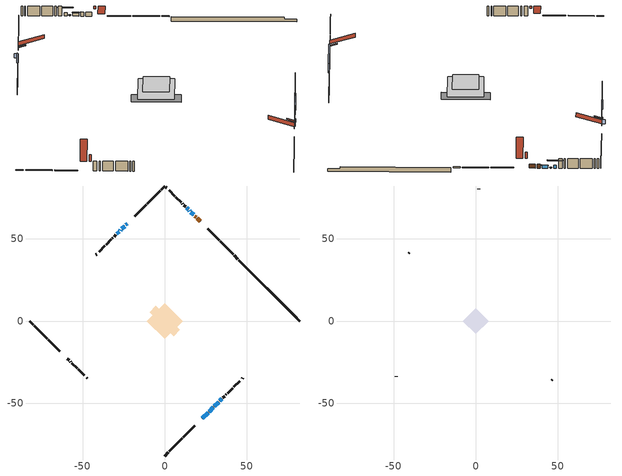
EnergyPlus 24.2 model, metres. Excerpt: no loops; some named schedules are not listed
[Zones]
conditioned space
 floor outside (Floor1 construction): -3.73,0 0,3.73 3.73,0 0,-3.73 z0.58
 floor adiabatic (AdiabaticFloorConstruction): -10.88,0 0,10.88 10.88,0 0,-10.88 z3.02
 floor foundation (Slab1 construction): -9.27,5.47 -5.47,9.27 9.27,-5.47 5.47,-9.27 z-1.71
 wall outside (RimJoist1 construction): 0,-82.18 2.17,-80.02 / -82.18,0 -80.02,-2.17 / 0,82.18 -2.17,80.02 / 44.46,37.73 42.29,39.89 z0.58:0.88
 wall outside (RimJoist2 construction): 2.82,-79.36 10.74,-71.44 / -79.36,-2.82 -71.44,-10.74 / -2.82,79.36 -10.74,71.44 / 41.64,40.55 33.71,48.47 z0.58:0.88
 wall outside (RimJoist3 construction): 11.4,-70.78 18.32,-63.87 / -70.78,-11.4 -63.87,-18.32 / -11.4,70.78 -18.32,63.87 / 33.06,49.13 26.14,56.04 z0.58:0.88
 wall outside (AdiabaticWallConstruction 1): 21.54,60.64 19.78,62.41 / 19.12,63.06 18.31,63.88 z0.58:2.61
 wall outside (AdiabaticWallConstruction): -22.92,59.27 -23.71,58.48 z0.58:1.5; 17.65,64.53 15.92,66.26 / 22.92,-59.27 26.37,-55.82 / 27.02,-55.16 29.61,-52.57 z0.58:1.95; 15.27,66.91 14.91,67.28 z0.58:0.79; -24.36,57.82 -26.09,56.1 / -26.74,55.44 -27.1,55.08 z0.58:1.8; 14.25,67.93 13.39,68.8 / 30.27,-51.92 32.85,-49.33 z0.58:2.1; -27.76,54.42 -29.16,53.02 z0.58:3.63; 33.51,-48.68 34.8,-47.38 z0.58:2.97
 wall outside (Wall1 construction): 35.46,-46.72 36.52,-45.67 / -59.27,-22.92 -58.21,-23.98 / -29.82,52.37 -30.88,51.31 / 12.73,69.45 11.67,70.51 z0.58:5.46
 wall outside (Wall2 construction): 37.17,-45.01 37.54,-44.64 / -57.55,-24.63 -57.18,-25 / -31.53,50.65 -31.9,50.28 / 11.02,71.17 10.65,71.54 z0.58:5.46
 wall outside (Wall3 construction): 38.2,-43.98 41.38,-40.81 / -56.53,-25.66 -53.35,-28.83 / -32.56,49.62 -35.74,46.45 / 9.99,72.19 6.82,75.37 z0.58:5.46
 wall outside (Wall4 construction): 42.03,-40.15 45.6,-36.58 / -52.69,-29.49 -49.12,-33.06 / -36.39,45.79 -39.96,42.22 / 6.16,76.03 2.59,79.6 z0.58:5.46
 wall outside (Wall6 construction): 47.1,-35.09 47.54,-34.65 / -47.63,-34.56 -47.19,-34.99 / -41.46,40.73 -41.89,40.29 / 1.09,81.09 0.66,81.53 z0.58:5.46
 wall foundation (FoundationWall1 construction): 45.11,37.07,-1.71 45.11,37.07,0.58 78.48,3.71,0.58 78.48,3.71,-0.38 82.18,0,-0.38 82.18,0,-1.71
 window (WindowConstruction 8): -22.92,59.27 -23.71,58.48 z0.58:1.49
 window (WindowConstruction 4): 17.65,64.54 15.93,66.26 z0.58:1.95
 window (WindowConstruction 5): 15.27,66.92 14.91,67.28 z0.58:0.78
 window (WindowConstruction 6): -24.36,57.82 -26.09,56.1 z0.58:1.8
 window (WindowConstruction 7): 22.92,-59.27 26.37,-55.82 z0.58:1.95
 window (WindowConstruction 10): 27.02,-55.16 29.61,-52.58 z0.58:1.95
 window (WindowConstruction 9): -26.75,55.44 -27.1,55.08 z0.58:1.8
 window (WindowConstruction): 14.25,67.93 13.39,68.8 z0.58:2.1
 window (WindowConstruction 1): -27.76,54.42 -29.16,53.02 z0.58:3.63
 window (WindowConstruction 2): 30.27,-51.92 32.85,-49.33 z0.58:2.1
 window (WindowConstruction 3): 33.51,-48.67 34.8,-47.38 z0.58:2.97
 door (Door): 21.54,60.65 19.78,62.41 z0.58:2.61
 door (Door 1): 19.12,63.06 18.31,63.88 z0.58:2.61
 ceiling adiabatic (AdiabaticFloorConstruction): 0,-10.88 10.88,0 0,10.88 -10.88,0 z3.02
 roof outside (Roof2 construction): 22.26,-59.92,5.46 19.97,-57.64,6.54 19.37,-58.24,6.54 21.66,-60.53,5.46; -59.92,-22.26,5.46 -57.64,-19.97,6.54 -58.24,-19.37,6.54 -60.53,-21.66,5.46; -22.26,59.92,5.46 -19.97,57.64,6.54 -19.37,58.24,6.54 -21.66,60.53,5.46; 22.2,59.99,5.46 19.91,57.7,6.54 20.51,57.1,6.54 22.8,59.39,5.46
attic - vented
 floor to conditioned space (Floor2 construction Reversed): -7.9,0 0,7.9 7.9,0 0,-7.9 z5.46
 wall outside (Wall5 construction): 46.26,-35.92 46.44,-35.74 / -48.47,-33.72 -48.29,-33.9 / -40.62,41.56 -40.8,41.38 / 1.93,80.25 1.75,80.43 z0.58:5.46
 roof outside (Roof1 construction): 21,-61.18,5.46 13.31,-53.49,9.08 11.28,-55.52,9.08 18.97,-63.21,5.46; -61.18,-21,5.46 -53.49,-13.31,9.08 -55.52,-11.28,9.08 -63.21,-18.97,5.46; -21,61.18,5.46 -13.31,53.49,9.08 -11.28,55.52,9.08 -18.97,63.21,5.46; 23.46,58.73,5.46 15.76,51.04,9.08 17.79,49.01,9.08 25.48,56.7,5.46
shading: -24.35,57.83 -22.27,59.91 -23.35,60.99 -25.43,58.91 z2.41; 15.78,66.4 17.79,64.39 18.08,64.68 16.07,66.69 z2.15; 14.77,67.42 15.41,66.77 15.7,67.07 15.06,67.71 z0.99; -26.23,55.95 -24.22,57.96 -24.51,58.25 -26.52,56.25 z2; 26.51,-55.68 22.78,-59.41 23.07,-59.7 26.8,-55.97 z2.15; 33.41,-48.77 23.22,-58.97 23.51,-59.26 33.7,-49.06 z7.33; 11.52,70.66 16.12,66.07 16.41,66.36 11.81,70.95 z4.74; -31.03,51.16 -25.89,56.29 -26.19,56.58 -31.32,51.45 z6.27; 34.72,-47.47 28.4,-53.78 28.69,-54.08 35.01,-47.76 z4.74; 36.67,-45.52 31.64,-50.54 31.93,-50.83 36.96,-45.81 z5.61
[Building]
Building 1: Terrain=Suburbs
[Site:Location]
Toronto City Centre_ON: Latitude {deg}=43.63; Longitude {deg}=-79.39; Time Zone {hr}=-5; Elevation {m}=77; Keep Site Location Information=Yes
[Site:GroundTemperature:Shallow]
5.01852, 3.26908, 3.12898, 3.95918, 7.29196, 10.6092, 13.4851, 15.3069, 15.4617, 13.9799, 11.1774, 7.9619
[Site:WaterMainsTemperature]
Calculation Method=Schedule; Temperature Schedule=mains temperature schedule
[Material] Roughness=Rough; Thermal Absorptance=0.9
Name | Thickness {m} | Conductivity {W/m-K} | Density {kg/m3} | Specific Heat {J/kg-K} | Solar Absorptance | Visible Absorptance
asphalt or fiberglass shingles | 0.00635 | 0.162714 | 1121.4 | 1465.45 | 0.4 | 0.4
ceiling loosefill ins | 0.169333 | 0.0480833 | 16.02 | 1046.75 | 0.7 | 0.7
ceiling stud and cavity | 0.1397 | 0.088744 | 65.682 | 1177.47 | 0.7 | 0.7
concrete 4.0 in. | 0.1016 | 1.803125 | 2242.8 | 837.4 | 0.7 | 0.7
concrete 8.0 in. | 0.2032 | 1.803125 | 2242.8 | 837.4 | 0.7 | 0.7
door material | 0.04445 | 0.053851 | 512.64 | 1214.23 | 0.7 | 0.7
exterior vertical ins | 0.0104414 | 0.029427 | 32.04 | 1214.23 | 0.7 | 0.7
floor covering | 0.0127 | 0.0433444 | 54.468 | 1339.84 | 0.6 | 0.6
floor rigid ins; roof rigid ins | 0.103632 | 0.029427 | 32.04 | 1214.23 | 0.7 | 0.7
floor rigid ins 1; wall rigid ins 1 | 0.512978 | 0.029427 | 32.04 | 1214.23 | 0.7 | 0.7
floor stud and cavity | 0.1397 | 0.174293 | 92.3553 | 1139.71 | 0.7 | 0.7
floor stud and cavity 1 | 0.1397 | 1.75129 | 37.0049 | 1207.88 | 0.7 | 0.7
furniture material conditioned space 1 | 0.1524 | 0.115458 | 640.8 | 1214.23 | 0.6 | 0.6
gypsum board | 0.0127 | 0.160291 | 801 | 837.4 | 0.6 | 0.6
gypsum board 1 | 0.0127 | 0.160291 | 801 | 837.4 | 0.7 | 0.7
osb sheathing 0.5 in. | 0.0127 | 0.115458 | 512.64 | 1214.23 | 0.7 | 0.7
osb sheathing 0.75 in. | 0.01905 | 0.115458 | 512.64 | 1214.23 | 0.7 | 0.7
osb sheathing 2.0 in. | 0.0508 | 0.115458 | 512.64 | 1214.23 | 0.7 | 0.7
rim joist rigid ins; wall rigid ins | 0.051816 | 0.029427 | 32.04 | 1214.23 | 0.7 | 0.7
rim joist stud and cavity | 0.0508 | 0.263278 | 125.044 | 1163.47 | 0.6 | 0.6
rim joist stud and cavity 1 | 0.0508 | 0.0346513 | 125.044 | 1163.47 | 0.6 | 0.6
rim joist stud and cavity 2 | 0.0508 | 0.254006 | 125.044 | 1163.47 | 0.6 | 0.6
roof stud and cavity | 0.2032 | 0.656489 | 78.34581 | 1123.46 | 0.7 | 0.7
wall stud and cavity | 0.1397 | 0.357393 | 139.0536 | 1170.24 | 0.7 | 0.7
wall stud and cavity 1 | 0.1397 | 0.269865 | 139.0536 | 1170.24 | 0.7 | 0.7
wall stud and cavity 2 | 0.1397 | 0.161258 | 139.0536 | 1170.24 | 0.7 | 0.7
wall stud and cavity 3 | 0.1397 | 0.16258 | 139.0536 | 1170.24 | 0.7 | 0.7
wall stud and cavity 4 | 0.0889 | 6.1454 | 50.32683 | 1063.81 | 0.6 | 0.6
wall stud and cavity 5 | 0.1397 | 0.0803857 | 139.0536 | 1170.24 | 0.7 | 0.7
wall stud and cavity 6 | 0.0889 | 0.380278 | 52.3479 | 1209.89 | 0.7 | 0.7
wall stud and cavity 7 | 0.0889 | 0.391764 | 83.0341 | 1211.67 | 0.7 | 0.7
wood siding | 0.0254 | 0.102417 | 544.68 | 1172.36 | 0.4 | 0.4
wood siding 1 | 0.00254 | 0.102417 | 544.68 | 1172.36 | 0.4 | 0.4
wood siding 2; wood siding 3; wood siding 4 | 0.0254 | 0.102417 | 544.68 | 1172.36 | 0.7 | 0.7
[WindowMaterial:SimpleGlazingSystem]
Name | U-Factor {W/m2-K} | Solar Heat Gain Coefficient
WindowMaterial | 2.396116 | 0.58
WindowMaterial 1 | 2.237132 | 0.66
WindowMaterial 2 | 3.03092 | 0.66
WindowMaterial 3 | 2.40861 | 0.57
WindowMaterial 4 | 2.904297 | 0.18
WindowMaterial 5 | 2.42394 | 0.56
WindowMaterial 6 | 2.22975 | 0.51
WindowMaterial 7 | 2.8725 | 0.57
WindowMaterial 8 | 2.91963 | 0.61
[Construction]
AdiabaticFloorConstruction: floor stud and cavity 1, floor rigid ins 1, osb sheathing 0.75 in., floor covering
AdiabaticWallConstruction: wood siding 3, wall rigid ins 1, wall stud and cavity 6, gypsum board
AdiabaticWallConstruction 1: wood siding 4, wall rigid ins 1, wall stud and cavity 6, gypsum board
Door; Door 1: door material
Floor1 construction: floor stud and cavity, floor rigid ins, osb sheathing 0.75 in., floor covering
Floor2 construction Reversed: gypsum board, ceiling stud and cavity, ceiling loosefill ins
FoundationWall1 construction: concrete 8.0 in., gypsum board 1
furniture construction conditioned space 1: furniture material conditioned space 1
PartitionWallConstruction: gypsum board, wall stud and cavity 7, gypsum board
RimJoist1 construction: wood siding 2, rim joist rigid ins, osb sheathing 2.0 in., rim joist stud and cavity
RimJoist2 construction: wood siding 2, rim joist rigid ins, osb sheathing 2.0 in., rim joist stud and cavity 1
RimJoist3 construction: wood siding 2, rim joist rigid ins, osb sheathing 2.0 in., rim joist stud and cavity 2
Roof1 construction: asphalt or fiberglass shingles
Roof2 construction: asphalt or fiberglass shingles, roof rigid ins, osb sheathing 0.75 in., roof stud and cavity, gypsum board
Slab1 construction: concrete 4.0 in.
Wall1 construction: wood siding, wall rigid ins, osb sheathing 0.5 in., wall stud and cavity, gypsum board
Wall2 construction: wood siding, wall rigid ins, osb sheathing 0.5 in., wall stud and cavity 1, gypsum board
Wall3 construction: wood siding, wall rigid ins, osb sheathing 0.5 in., wall stud and cavity 2, gypsum board
Wall4 construction: wood siding, wall rigid ins, osb sheathing 0.5 in., wall stud and cavity 3, gypsum board
Wall5 construction: wood siding 1, wall stud and cavity 4
Wall6 construction: wood siding, osb sheathing 0.5 in., wall stud and cavity 5, gypsum board
WindowConstruction; WindowConstruction 2: WindowMaterial
WindowConstruction 1: WindowMaterial 1
WindowConstruction 10: WindowMaterial 8
WindowConstruction 3: WindowMaterial 2
WindowConstruction 4; WindowConstruction 7: WindowMaterial 3
WindowConstruction 5: WindowMaterial 4
WindowConstruction 6: WindowMaterial 5
WindowConstruction 8: WindowMaterial 6
WindowConstruction 9: WindowMaterial 7
[Zone] Multiplier=1; Part of Total Floor Area=Yes
Name | Volume {m3}
attic - vented | 73.4538
conditioned space | 950
[Space]
Name | Zone | Volume {m3}
attic - vented 1 | attic - vented | 73.4538
conditioned space 1 | conditioned space | 950
[ZoneInfiltration:EffectiveLeakageArea]
infil attic - vented 1: Zone or Space=attic - vented 1; Schedule=Always On Discrete; Effective Air Leakage Area {cm2}=5253.47; Stack Coefficient=0.000591308; Wind Coefficient=1.64296e-05
[ZoneMixing]
whole house fan mix: Zone or Space=attic - vented; Schedule=Always On Continuous; Design Flow Rate Calculation Method=Flow/Zone; Design Flow Rate {m3/s}=0; Source Zone or Space=conditioned space
[SurfaceProperty:ExposedFoundationPerimeter]
Slab1: Exposed Perimeter Calculation Method=TotalExposedPerimeter; Total Exposed Perimeter {m}=52.425
[InternalMass] Zone or ZoneList=conditioned space; Space or SpaceList=conditioned space 1
Name | Construction | Surface Area {m2}
furniture mass conditioned space 1 | furniture construction conditioned space 1 | 150.684
partition wall mass | PartitionWallConstruction | 376.71
[Lights]
interior lighting: Zone or ZoneList or Space or SpaceList=conditioned space 1; Schedule=interior lighting schedule; Design Level Calculation Method=LightingLevel; Lighting Level {W}=343.2; Return Air Fraction=0; Fraction Radiant=0.6; Fraction Visible=0.2; Fraction Replaceable=1
[People]
occupants: Zone or ZoneList or Space or SpaceList=conditioned space 1; Number of People Schedule=occupants schedule; Number of People Calculation Method=People; Number of People=3; Fraction Radiant=0.314171; Sensible Heat Fraction=0.56303; Activity Level Schedule=occupants activity schedule; Carbon Dioxide Generation Rate {m3/s-W}=0; Enable ASHRAE 55 Comfort Warnings=No; Mean Radiant Temperature Calculation Type=EnclosureAveraged
[ElectricEquipment] Zone or ZoneList or Space or SpaceList=conditioned space 1; Design Level Calculation Method=EquipmentLevel
Name | Schedule | Design Level {W} | Fraction Latent | Fraction Radiant | Fraction Lost
clothes dryer | clothes dryer schedule | 140.772 | 0.015 | 0.081 | 0.85
clothes washer | clothes washer schedule | 32.1985 | 0.03 | 0.162 | 0.7
cooking range | cooking range schedule | 215.147 | 0.08 | 0.432 | 0.2
dishwasher | dishwasher schedule | 66.8632 | 0.3 | 0.18 | 0.4
fridge | fridge schedule | 72.9452 | 0 | 0.6 | 0
mech vent bath fan 0 | mech vent bath fan 0 schedule | 50.2 | 0 | 0 | 1
mech vent bath fan 1 | mech vent bath fan 1 schedule | 50.2 | 0 | 0 | 1
mech vent house fan | mech vent house fan schedule | 0 | 0 | 0 | 1
mech vent house fan cfis | mech vent house fan cfis schedule | 0 | 0 | 0 | 0
mech vent range fan 0 | mech vent range fan 0 schedule | 57 | 0 | 0 | 1
misc plug loads | misc plug loads schedule | 494.7 | 0.045 | 0.513 | 0.1
whole house fan | Always On Discrete | 0 | 0 | 0 | 1
[OtherEquipment] Zone or ZoneList or Space or SpaceList=conditioned space 1; Design Level Calculation Method=EquipmentLevel
Name | Fuel Type | Schedule | Design Level {W} | Fraction Latent | Fraction Radiant | Fraction Lost
clothes dryer 1 | Electricity | clothes dryer schedule | 0 | 0.015 | 0.081 | 0.85
cooking range 1 | Electricity | cooking range schedule | 0 | 0.08 | 0.432 | 0.2
general water use latent | None | general water use schedule | 62.594 | 1 | 0 | 0
general water use sensible | None | general water use schedule | -61.6891 | 0 | 0.6 | 0
mech vent house fan latent load | None | Always On Discrete | 0 | 1 | 0 | 0
mech vent house fan sensible load | None | Always On Discrete | 0 | 0 | 0 | 0
water heater energy adjustment1 | NaturalGas | Always On Discrete | 0.01 | 0 | 0 | 1
[ZoneInfiltration:DesignFlowRate] Zone or ZoneList or Space or SpaceList=conditioned space 1; Schedule=Always On Discrete; Design Flow Rate Calculation Method=Flow/Zone; Design Flow Rate {m3/s}=0
infil flow; natural vent flow; whole house fan flow
[Foundation:Kiva]
Foundation Kiva 1: Initial Indoor Air Temperature {C}=18; Wall Height Above Grade {m}=0.580004; Wall Depth Below Slab {m}=0.2032; Custom Block Material Name 1=exterior vertical ins; Custom Block Depth 1 {m}=2.28999; Custom Block X Position 1 {m}=0.2159; Custom Block Z Position 1 {m}=0
[Foundation:Kiva:Settings]
Soil Conductivity {W/m-K}=0.849921; Soil Density {kg/m3}=1842.3; Soil Specific Heat {J/kg-K}=418.7; Ground Solar Absorptivity=0.9; Ground Thermal Absorptivity=0.9; Ground Surface Roughness {m}=0.03; Far-Field Width {m}=40; Deep-Ground Boundary Condition=ZeroFlux; Deep-Ground Depth {m}=40; Minimum Cell Dimension {m}=0.2; Maximum Cell Growth Coefficient=3; Simulation Timestep=Timestep
[Exterior:Lights]
exterior lighting: Schedule=exterior lighting schedule; Design Level {W}=75.6
[Schedule:Constant]
Name | Hourly Value
Always On Continuous; mech vent house fan schedule; mech vent house fan cfis schedule; Always On Discrete | 1
occupants activity schedule | 117.228
fridge schedule | 0
[Schedule:Week:Daily]
interior lighting schedule Week Rule - Jan1-Jan27: interior lighting schedule day, interior lighting schedule day, interior lighting schedule day, interior lighting schedule day, interior lighting schedule day, interior lighting schedule day, interior lighting schedule day, interior lighting schedule default day, interior lighting schedule default day, interior lighting schedule default day, interior lighting schedule default day, interior lighting schedule default day
interior lighting schedule Week Rule - Jan28-Feb3: interior lighting schedule day, interior lighting schedule day, interior lighting schedule day, interior lighting schedule day, interior lighting schedule day 1, interior lighting schedule day 1, interior lighting schedule day 1, interior lighting schedule default day, interior lighting schedule default day, interior lighting schedule default day, interior lighting schedule default day, interior lighting schedule default day
interior lighting schedule Week Rule - Feb4-Feb24: interior lighting schedule day 1, interior lighting schedule day 1, interior lighting schedule day 1, interior lighting schedule day 1, interior lighting schedule day 1, interior lighting schedule day 1, interior lighting schedule day 1, interior lighting schedule default day, interior lighting schedule default day, interior lighting schedule default day, interior lighting schedule default day, interior lighting schedule default day
interior lighting schedule Week Rule - Feb25-Mar3: interior lighting schedule day 1, interior lighting schedule day 1, interior lighting schedule day 1, interior lighting schedule day 1, interior lighting schedule day 2, interior lighting schedule day 2, interior lighting schedule day 2, interior lighting schedule default day, interior lighting schedule default day, interior lighting schedule default day, interior lighting schedule default day, interior lighting schedule default day
interior lighting schedule Week Rule - Mar4-Mar31: interior lighting schedule day 2, interior lighting schedule day 2, interior lighting schedule day 2, interior lighting schedule day 2, interior lighting schedule day 2, interior lighting schedule day 2, interior lighting schedule day 2, interior lighting schedule default day, interior lighting schedule default day, interior lighting schedule default day, interior lighting schedule default day, interior lighting schedule default day
interior lighting schedule Week Rule - Apr1-Apr28: interior lighting schedule day 3, interior lighting schedule day 3, interior lighting schedule day 3, interior lighting schedule day 3, interior lighting schedule day 3, interior lighting schedule day 3, interior lighting schedule day 3, interior lighting schedule default day, interior lighting schedule default day, interior lighting schedule default day, interior lighting schedule default day, interior lighting schedule default day
interior lighting schedule Week Rule - Apr29-May5: interior lighting schedule day 3, interior lighting schedule day 3, interior lighting schedule day 4, interior lighting schedule day 4, interior lighting schedule day 4, interior lighting schedule day 4, interior lighting schedule day 4, interior lighting schedule default day, interior lighting schedule default day, interior lighting schedule default day, interior lighting schedule default day, interior lighting schedule default day
interior lighting schedule Week Rule - May6-May26: interior lighting schedule day 4, interior lighting schedule day 4, interior lighting schedule day 4, interior lighting schedule day 4, interior lighting schedule day 4, interior lighting schedule day 4, interior lighting schedule day 4, interior lighting schedule default day, interior lighting schedule default day, interior lighting schedule default day, interior lighting schedule default day, interior lighting schedule default day
interior lighting schedule Week Rule - May27-Jun2: interior lighting schedule day 4, interior lighting schedule day 4, interior lighting schedule day 4, interior lighting schedule day 4, interior lighting schedule day 4, interior lighting schedule day 5, interior lighting schedule day 5, interior lighting schedule default day, interior lighting schedule default day, interior lighting schedule default day, interior lighting schedule default day, interior lighting schedule default day
interior lighting schedule Week Rule - Jun3-Jun30: interior lighting schedule day 5, interior lighting schedule day 5, interior lighting schedule day 5, interior lighting schedule day 5, interior lighting schedule day 5, interior lighting schedule day 5, interior lighting schedule day 5, interior lighting schedule default day, interior lighting schedule default day, interior lighting schedule default day, interior lighting schedule default day, interior lighting schedule default day
interior lighting schedule Week Rule - Jul1-Jul28: interior lighting schedule day 6, interior lighting schedule day 6, interior lighting schedule day 6, interior lighting schedule day 6, interior lighting schedule day 6, interior lighting schedule day 6, interior lighting schedule day 6, interior lighting schedule default day, interior lighting schedule default day, interior lighting schedule default day, interior lighting schedule default day, interior lighting schedule default day
interior lighting schedule Week Rule - Jul29-Aug4: interior lighting schedule day 6, interior lighting schedule day 6, interior lighting schedule day 6, interior lighting schedule day 7, interior lighting schedule day 7, interior lighting schedule day 7, interior lighting schedule day 7, interior lighting schedule default day, interior lighting schedule default day, interior lighting schedule default day, interior lighting schedule default day, interior lighting schedule default day
interior lighting schedule Week Rule - Aug5-Aug25: interior lighting schedule day 7, interior lighting schedule day 7, interior lighting schedule day 7, interior lighting schedule day 7, interior lighting schedule day 7, interior lighting schedule day 7, interior lighting schedule day 7, interior lighting schedule default day, interior lighting schedule default day, interior lighting schedule default day, interior lighting schedule default day, interior lighting schedule default day
interior lighting schedule Week Rule - Aug26-Sep1: interior lighting schedule day 7, interior lighting schedule day 7, interior lighting schedule day 7, interior lighting schedule day 7, interior lighting schedule day 7, interior lighting schedule day 7, interior lighting schedule day 8, interior lighting schedule default day, interior lighting schedule default day, interior lighting schedule default day, interior lighting schedule default day, interior lighting schedule default day
interior lighting schedule Week Rule - Sep2-Sep29: interior lighting schedule day 8, interior lighting schedule day 8, interior lighting schedule day 8, interior lighting schedule day 8, interior lighting schedule day 8, interior lighting schedule day 8, interior lighting schedule day 8, interior lighting schedule default day, interior lighting schedule default day, interior lighting schedule default day, interior lighting schedule default day, interior lighting schedule default day
interior lighting schedule Week Rule - Sep30-Oct6: interior lighting schedule day 8, interior lighting schedule day 9, interior lighting schedule day 9, interior lighting schedule day 9, interior lighting schedule day 9, interior lighting schedule day 9, interior lighting schedule day 9, interior lighting schedule default day, interior lighting schedule default day, interior lighting schedule default day, interior lighting schedule default day, interior lighting schedule default day
interior lighting schedule Week Rule - Oct7-Oct27: interior lighting schedule day 9, interior lighting schedule day 9, interior lighting schedule day 9, interior lighting schedule day 9, interior lighting schedule day 9, interior lighting schedule day 9, interior lighting schedule day 9, interior lighting schedule default day, interior lighting schedule default day, interior lighting schedule default day, interior lighting schedule default day, interior lighting schedule default day
interior lighting schedule Week Rule - Oct28-Nov3: interior lighting schedule day 9, interior lighting schedule day 9, interior lighting schedule day 9, interior lighting schedule day 9, interior lighting schedule day 10, interior lighting schedule day 10, interior lighting schedule day 10, interior lighting schedule default day, interior lighting schedule default day, interior lighting schedule default day, interior lighting schedule default day, interior lighting schedule default day
interior lighting schedule Week Rule - Nov4-Nov24: interior lighting schedule day 10, interior lighting schedule day 10, interior lighting schedule day 10, interior lighting schedule day 10, interior lighting schedule day 10, interior lighting schedule day 10, interior lighting schedule day 10, interior lighting schedule default day, interior lighting schedule default day, interior lighting schedule default day, interior lighting schedule default day, interior lighting schedule default day
interior lighting schedule Week Rule - Nov25-Dec1: interior lighting schedule day 10, interior lighting schedule day 10, interior lighting schedule day 10, interior lighting schedule day 10, interior lighting schedule day 10, interior lighting schedule day 10, interior lighting schedule day 11, interior lighting schedule default day, interior lighting schedule default day, interior lighting schedule default day, interior lighting schedule default day, interior lighting schedule default day
interior lighting schedule Week Rule - Dec2-Dec31: interior lighting schedule day 11, interior lighting schedule day 11, interior lighting schedule day 11, interior lighting schedule day 11, interior lighting schedule day 11, interior lighting schedule day 11, interior lighting schedule day 11, interior lighting schedule default day, interior lighting schedule default day, interior lighting schedule default day, interior lighting schedule default day, interior lighting schedule default day
occupants schedule Week Rule - Jan1-Dec31: occupants schedule day, occupants schedule day, occupants schedule day, occupants schedule day, occupants schedule day, occupants schedule day, occupants schedule day, occupants schedule default day, occupants schedule default day, occupants schedule default day, occupants schedule default day, occupants schedule default day
clothes dryer schedule Week Rule - Jan1-Dec31: clothes dryer schedule day, clothes dryer schedule day, clothes dryer schedule day, clothes dryer schedule day, clothes dryer schedule day, clothes dryer schedule day, clothes dryer schedule day, clothes dryer schedule default day, clothes dryer schedule default day, clothes dryer schedule default day, clothes dryer schedule default day, clothes dryer schedule default day
clothes washer schedule Week Rule - Jan1-Dec31: clothes washer schedule day, clothes washer schedule day, clothes washer schedule day, clothes washer schedule day, clothes washer schedule day, clothes washer schedule day, clothes washer schedule day, clothes washer schedule default day, clothes washer schedule default day, clothes washer schedule default day, clothes washer schedule default day, clothes washer schedule default day
cooking range schedule Week Rule - Jan1-Dec31: cooking range schedule day, cooking range schedule day, cooking range schedule day, cooking range schedule day, cooking range schedule day, cooking range schedule day, cooking range schedule day, cooking range schedule default day, cooking range schedule default day, cooking range schedule default day, cooking range schedule default day, cooking range schedule default day
dishwasher schedule Week Rule - Jan1-Dec31: dishwasher schedule day, dishwasher schedule day, dishwasher schedule day, dishwasher schedule day, dishwasher schedule day, dishwasher schedule day, dishwasher schedule day, dishwasher schedule default day, dishwasher schedule default day, dishwasher schedule default day, dishwasher schedule default day, dishwasher schedule default day
mech vent bath fan 0 schedule Week Rule - Jan1-Dec31: mech vent bath fan 0 schedule day, mech vent bath fan 0 schedule day, mech vent bath fan 0 schedule day, mech vent bath fan 0 schedule day, mech vent bath fan 0 schedule day, mech vent bath fan 0 schedule day, mech vent bath fan 0 schedule day, mech vent bath fan 0 schedule default day, mech vent bath fan 0 schedule default day, mech vent bath fan 0 schedule default day, mech vent bath fan 0 schedule default day, mech vent bath fan 0 schedule default day
mech vent bath fan 1 schedule Week Rule - Jan1-Dec31: mech vent bath fan 1 schedule day, mech vent bath fan 1 schedule day, mech vent bath fan 1 schedule day, mech vent bath fan 1 schedule day, mech vent bath fan 1 schedule day, mech vent bath fan 1 schedule day, mech vent bath fan 1 schedule day, mech vent bath fan 1 schedule default day, mech vent bath fan 1 schedule default day, mech vent bath fan 1 schedule default day, mech vent bath fan 1 schedule default day, mech vent bath fan 1 schedule default day
mech vent range fan 0 schedule Week Rule - Jan1-Dec31: mech vent range fan 0 schedule day, mech vent range fan 0 schedule day, mech vent range fan 0 schedule day, mech vent range fan 0 schedule day, mech vent range fan 0 schedule day, mech vent range fan 0 schedule day, mech vent range fan 0 schedule day, mech vent range fan 0 schedule default day, mech vent range fan 0 schedule default day, mech vent range fan 0 schedule default day, mech vent range fan 0 schedule default day, mech vent range fan 0 schedule default day
misc plug loads schedule Week Rule - Jan1-Dec31: misc plug loads schedule day, misc plug loads schedule day, misc plug loads schedule day, misc plug loads schedule day, misc plug loads schedule day, misc plug loads schedule day, misc plug loads schedule day, misc plug loads schedule default day, misc plug loads schedule default day, misc plug loads schedule default day, misc plug loads schedule default day, misc plug loads schedule default day
general water use schedule Week Rule - Jan1-Dec31: general water use schedule day, general water use schedule day, general water use schedule day, general water use schedule day, general water use schedule day, general water use schedule day, general water use schedule day, general water use schedule default day, general water use schedule default day, general water use schedule default day, general water use schedule default day, general water use schedule default day
exterior lighting schedule Week Rule - Jan1-Jan27: exterior lighting schedule day, exterior lighting schedule day, exterior lighting schedule day, exterior lighting schedule day, exterior lighting schedule day, exterior lighting schedule day, exterior lighting schedule day, exterior lighting schedule default day, exterior lighting schedule default day, exterior lighting schedule default day, exterior lighting schedule default day, exterior lighting schedule default day
exterior lighting schedule Week Rule - Jan28-Feb3: exterior lighting schedule day, exterior lighting schedule day, exterior lighting schedule day, exterior lighting schedule day, exterior lighting schedule day 1, exterior lighting schedule day 1, exterior lighting schedule day 1, exterior lighting schedule default day, exterior lighting schedule default day, exterior lighting schedule default day, exterior lighting schedule default day, exterior lighting schedule default day
exterior lighting schedule Week Rule - Feb4-Feb24: exterior lighting schedule day 1, exterior lighting schedule day 1, exterior lighting schedule day 1, exterior lighting schedule day 1, exterior lighting schedule day 1, exterior lighting schedule day 1, exterior lighting schedule day 1, exterior lighting schedule default day, exterior lighting schedule default day, exterior lighting schedule default day, exterior lighting schedule default day, exterior lighting schedule default day
exterior lighting schedule Week Rule - Feb25-Mar3: exterior lighting schedule day 1, exterior lighting schedule day 1, exterior lighting schedule day 1, exterior lighting schedule day 1, exterior lighting schedule day 2, exterior lighting schedule day 2, exterior lighting schedule day 2, exterior lighting schedule default day, exterior lighting schedule default day, exterior lighting schedule default day, exterior lighting schedule default day, exterior lighting schedule default day
exterior lighting schedule Week Rule - Mar4-Mar31: exterior lighting schedule day 2, exterior lighting schedule day 2, exterior lighting schedule day 2, exterior lighting schedule day 2, exterior lighting schedule day 2, exterior lighting schedule day 2, exterior lighting schedule day 2, exterior lighting schedule default day, exterior lighting schedule default day, exterior lighting schedule default day, exterior lighting schedule default day, exterior lighting schedule default day
exterior lighting schedule Week Rule - Apr1-Apr28: exterior lighting schedule day 3, exterior lighting schedule day 3, exterior lighting schedule day 3, exterior lighting schedule day 3, exterior lighting schedule day 3, exterior lighting schedule day 3, exterior lighting schedule day 3, exterior lighting schedule default day, exterior lighting schedule default day, exterior lighting schedule default day, exterior lighting schedule default day, exterior lighting schedule default day
exterior lighting schedule Week Rule - Apr29-May5: exterior lighting schedule day 3, exterior lighting schedule day 3, exterior lighting schedule day 4, exterior lighting schedule day 4, exterior lighting schedule day 4, exterior lighting schedule day 4, exterior lighting schedule day 4, exterior lighting schedule default day, exterior lighting schedule default day, exterior lighting schedule default day, exterior lighting schedule default day, exterior lighting schedule default day
exterior lighting schedule Week Rule - May6-May26: exterior lighting schedule day 4, exterior lighting schedule day 4, exterior lighting schedule day 4, exterior lighting schedule day 4, exterior lighting schedule day 4, exterior lighting schedule day 4, exterior lighting schedule day 4, exterior lighting schedule default day, exterior lighting schedule default day, exterior lighting schedule default day, exterior lighting schedule default day, exterior lighting schedule default day
exterior lighting schedule Week Rule - May27-Jun2: exterior lighting schedule day 4, exterior lighting schedule day 4, exterior lighting schedule day 4, exterior lighting schedule day 4, exterior lighting schedule day 4, exterior lighting schedule day 5, exterior lighting schedule day 5, exterior lighting schedule default day, exterior lighting schedule default day, exterior lighting schedule default day, exterior lighting schedule default day, exterior lighting schedule default day
exterior lighting schedule Week Rule - Jun3-Jun30: exterior lighting schedule day 5, exterior lighting schedule day 5, exterior lighting schedule day 5, exterior lighting schedule day 5, exterior lighting schedule day 5, exterior lighting schedule day 5, exterior lighting schedule day 5, exterior lighting schedule default day, exterior lighting schedule default day, exterior lighting schedule default day, exterior lighting schedule default day, exterior lighting schedule default day
[Schedule:Year]
interior lighting schedule: interior lighting schedule Week Rule - Jan1-Jan27, 1, 1, 1, 27, interior lighting schedule Week Rule - Jan28-Feb3, 1, 28, 2, 3, interior lighting schedule Week Rule - Feb4-Feb24, 2, 4, 2, 24, interior lighting schedule Week Rule - Feb25-Mar3, 2, 25, 3, 3, interior lighting schedule Week Rule - Mar4-Mar31, 3, 4, 3, 31, interior lighting schedule Week Rule - Apr1-Apr28, 4, 1, 4, 28, interior lighting schedule Week Rule - Apr29-May5, 4, 29, 5, 5, interior lighting schedule Week Rule - May6-May26, 5, 6, 5, 26, interior lighting schedule Week Rule - May27-Jun2, 5, 27, 6, 2, interior lighting schedule Week Rule - Jun3-Jun30, 6, 3, 6, 30, interior lighting schedule Week Rule - Jul1-Jul28, 7, 1, 7, 28, interior lighting schedule Week Rule - Jul29-Aug4, 7, 29, 8, 4, interior lighting schedule Week Rule - Aug5-Aug25, 8, 5, 8, 25, interior lighting schedule Week Rule - Aug26-Sep1, 8, 26, 9, 1, interior lighting schedule Week Rule - Sep2-Sep29, 9, 2, 9, 29, interior lighting schedule Week Rule - Sep30-Oct6, 9, 30, 10, 6, interior lighting schedule Week Rule - Oct7-Oct27, 10, 7, 10, 27, interior lighting schedule Week Rule - Oct28-Nov3, 10, 28, 11, 3, interior lighting schedule Week Rule - Nov4-Nov24, 11, 4, 11, 24, interior lighting schedule Week Rule - Nov25-Dec1, 11, 25, 12, 1, interior lighting schedule Week Rule - Dec2-Dec31, 12, 2, 12, 31
occupants schedule: occupants schedule Week Rule - Jan1-Dec31, 1, 1, 12, 31
clothes dryer schedule: clothes dryer schedule Week Rule - Jan1-Dec31, 1, 1, 12, 31
clothes washer schedule: clothes washer schedule Week Rule - Jan1-Dec31, 1, 1, 12, 31
cooking range schedule: cooking range schedule Week Rule - Jan1-Dec31, 1, 1, 12, 31
dishwasher schedule: dishwasher schedule Week Rule - Jan1-Dec31, 1, 1, 12, 31
mech vent bath fan 0 schedule: mech vent bath fan 0 schedule Week Rule - Jan1-Dec31, 1, 1, 12, 31
mech vent bath fan 1 schedule: mech vent bath fan 1 schedule Week Rule - Jan1-Dec31, 1, 1, 12, 31
mech vent range fan 0 schedule: mech vent range fan 0 schedule Week Rule - Jan1-Dec31, 1, 1, 12, 31
misc plug loads schedule: misc plug loads schedule Week Rule - Jan1-Dec31, 1, 1, 12, 31
general water use schedule: general water use schedule Week Rule - Jan1-Dec31, 1, 1, 12, 31
exterior lighting schedule: exterior lighting schedule Week Rule - Jan1-Jan27, 1, 1, 1, 27, exterior lighting schedule Week Rule - Jan28-Feb3, 1, 28, 2, 3, exterior lighting schedule Week Rule - Feb4-Feb24, 2, 4, 2, 24, exterior lighting schedule Week Rule - Feb25-Mar3, 2, 25, 3, 3, exterior lighting schedule Week Rule - Mar4-Mar31, 3, 4, 3, 31, exterior lighting schedule Week Rule - Apr1-Apr28, 4, 1, 4, 28, exterior lighting schedule Week Rule - Apr29-May5, 4, 29, 5, 5, exterior lighting schedule Week Rule - May6-May26, 5, 6, 5, 26, exterior lighting schedule Week Rule - May27-Jun2, 5, 27, 6, 2, exterior lighting schedule Week Rule - Jun3-Jun30, 6, 3, 6, 30, exterior lighting schedule Week Rule - Jul1-Jul28, 7, 1, 7, 28, exterior lighting schedule Week Rule - Jul29-Aug4, 7, 29, 8, 4, exterior lighting schedule Week Rule - Aug5-Aug25, 8, 5, 8, 25, exterior lighting schedule Week Rule - Aug26-Sep1, 8, 26, 9, 1, exterior lighting schedule Week Rule - Sep2-Sep29, 9, 2, 9, 29, exterior lighting schedule Week Rule - Sep30-Oct6, 9, 30, 10, 6, exterior lighting schedule Week Rule - Oct7-Oct27, 10, 7, 10, 27, exterior lighting schedule Week Rule - Oct28-Nov3, 10, 28, 11, 3, exterior lighting schedule Week Rule - Nov4-Nov24, 11, 4, 11, 24, exterior lighting schedule Week Rule - Nov25-Dec1, 11, 25, 12, 1, exterior lighting schedule Week Rule - Dec2-Dec31, 12, 2, 12, 31
[Schedule:Compact]
mains temperature schedule: Through: 01/01, For: AllDays, Until: 24:00, 8.80333, Through: 01/02, For: AllDays, Until: 24:00, 8.74333, Through: 01/03, For: AllDays, Until: 24:00, 8.68389, Through: 01/04, For: AllDays, Until: 24:00, 8.62611, Through: 01/05, For: AllDays, Until: 24:00, 8.56944, Through: 01/06, For: AllDays, Until: 24:00, 8.51389, Through: 01/07, For: AllDays, Until: 24:00, 8.45944, Through: 01/08, For: AllDays, Until: 24:00, 8.40611, Through: 01/09, For: AllDays, Until: 24:00, 8.35389, Through: 01/10, For: AllDays, Until: 24:00, 8.30278, Through: 01/11, For: AllDays, Until: 24:00, 8.25333, Through: 01/12, For: AllDays, Until: 24:00, 8.205, Through: 01/13, For: AllDays, Until: 24:00, 8.15778, Through: 01/14, For: AllDays, Until: 24:00, 8.11222, Through: 01/15, For: AllDays, Until: 24:00, 8.06778, Through: 01/16, For: AllDays, Until: 24:00, 8.02444, Through: 01/17, For: AllDays, Until: 24:00, 7.98222, Through: 01/18, For: AllDays, Until: 24:00, 7.94167, Through: 01/19, For: AllDays, Until: 24:00, 7.90222, Through: 01/20, For: AllDays, Until: 24:00, 7.86444, Through: 01/21, For: AllDays, Until: 24:00, 7.82778, Through: 01/22, For: AllDays, Until: 24:00, 7.79278, Through: 01/23, For: AllDays, Until: 24:00, 7.75889, Through: 01/24, For: AllDays, Until: 24:00, 7.72667, Through: 01/25, For: AllDays, Until: 24:00, 7.69556, Through: 01/26, For: AllDays, Until: 24:00, 7.66611, Through: 01/27, For: AllDays, Until: 24:00, 7.63778, Through: 01/28, For: AllDays, Until: 24:00, 7.61111, Through: 01/29, For: AllDays, Until: 24:00, 7.58556, Through: 01/30, For: AllDays, Until: 24:00, 7.56167, Through: 01/31, For: AllDays, Until: 24:00, 7.53944, Through: 02/01, For: AllDays, Until: 24:00, 7.51833, Through: 02/02, For: AllDays, Until: 24:00, 7.49889, Through: 02/03, For: AllDays, Until: 24:00, 7.48111, Through: 02/04, For: AllDays, Until: 24:00, 7.46444, Through: 02/05, For: AllDays, Until: 24:00, 7.44944, Through: 02/06, For: AllDays, Until: 24:00, 7.43556, Through: 02/07, For: AllDays, Until: 24:00, 7.42333, Through: 02/08, For: AllDays, Until: 24:00, 7.41278, Through: 02/09, For: AllDays, Until: 24:00, 7.40389, Through: 02/10, For: AllDays, Until: 24:00, 7.39611, Through: 02/11, For: AllDays, Until: 24:00, 7.39, Through: 02/12, For: AllDays, Until: 24:00, 7.38556, Through: 02/13, For: AllDays, Until: 24:00, 7.38222, Through: 02/14, For: AllDays, Until: 24:00, 7.38056, Through: 02/15, For: AllDays, Until: 24:00, 7.38056, Through: 02/16, For: AllDays, Until: 24:00, 7.38222, Through: 02/17, For: AllDays, Until: 24:00, 7.385, Through: 02/18, For: AllDays, Until: 24:00, 7.38944, Through: 02/19, For: AllDays, Until: 24:00, 7.395, Through: 02/20, For: AllDays, Until: 24:00, 7.40278, Through: 02/21, For: AllDays, Until: 24:00, 7.41167, Through: 02/22, For: AllDays, Until: 24:00, 7.42222, Through: 02/23, For: AllDays, Until: 24:00, 7.43389, Through: 02/24, For: AllDays, Until: 24:00, 7.44722, Through: 02/25, For: AllDays, Until: 24:00, 7.46222, Through: 02/26, For: AllDays, Until: 24:00, 7.47833, Through: 02/27, For: AllDays, Until: 24:00, 7.49611, Through: 02/28, For: AllDays, Until: 24:00, 7.51556, Through: 03/01, For: AllDays, Until: 24:00, 7.53667, Through: 03/02, For: AllDays, Until: 24:00, 7.55889, Through: 03/03, For: AllDays, Until: 24:00, 7.58222, Through: 03/04, For: AllDays, Until: 24:00, 7.60722, Through: 03/05, For: AllDays, Until: 24:00, 7.63389, Through: 03/06, For: AllDays, Until: 24:00, 7.66222, Through: 03/07, For: AllDays, Until: 24:00, 7.69111, Through: 03/08, For: AllDays, Until: 24:00, 7.72222, Through: 03/09, For: AllDays, Until: 24:00, 7.75444, Through: 03/10, For: AllDays, Until: 24:00, 7.78778, Through: 03/11, For: AllDays, Until: 24:00, 7.82278, Through: 03/12, For: AllDays, Until: 24:00, 7.85944, Through: 03/13, For: AllDays, Until: 24:00, 7.89722, Through: 03/14, For: AllDays, Until: 24:00, 7.93611, Through: 03/15, For: AllDays, Until: 24:00, 7.97667, Through: 03/16, For: AllDays, Until: 24:00, 8.01833, Through: 03/17, For: AllDays, Until: 24:00, 8.06167, Through: 03/18, For: AllDays, Until: 24:00, 8.10611, Through: 03/19, For: AllDays, Until: 24:00, 8.15167, Through: 03/20, For: AllDays, Until: 24:00, 8.19833, Through: 03/21, For: AllDays, Until: 24:00, 8.24667, Through: 03/22, For: AllDays, Until: 24:00, 8.29611, Through: 03/23, For: AllDays, Until: 24:00, 8.34667, Through: 03/24, For: AllDays, Until: 24:00, 8.39889, Through: 03/25, For: AllDays, Until: 24:00, 8.45167, Through: 03/26, For: AllDays, Until: 24:00, 8.50611, Through: 03/27, For: AllDays, Until: 24:00, 8.56167, Through: 03/28, For: AllDays, Until: 24:00, 8.61833, Through: 03/29, For: AllDays, Until: 24:00, 8.67611, Through: 03/30, For: AllDays, Until: 24:00, 8.735, Through: 03/31, For: AllDays, Until: 24:00, 8.795, Through: 04/01, For: AllDays, Until: 24:00, 8.85611, Through: 04/02, For: AllDays, Until: 24:00, 8.91833, Through: 04/03, For: AllDays, Until: 24:00, 8.98167, Through: 04/04, For: AllDays, Until: 24:00, 9.04556, Through: 04/05, For: AllDays, Until: 24:00, 9.11111, Through: 04/06, For: AllDays, Until: 24:00, 9.17722, Through: 04/07, For: AllDays, Until: 24:00, 9.24444, Through: 04/08, For: AllDays, Until: 24:00, 9.31222, Through: 04/09, For: AllDays, Until: 24:00, 9.38167, Through: 04/10, For: AllDays, Until: 24:00, 9.45167, Through: 04/11, For: AllDays, Until: 24:00, 9.52222, Through: 04/12, For: AllDays, Until: 24:00, 9.59444, Through: 04/13, For: AllDays, Until: 24:00, 9.66667, Through: 04/14, For: AllDays, Until: 24:00, 9.74, Through: 04/15, For: AllDays, Until: 24:00, 9.81444, Through: 04/16, For: AllDays, Until: 24:00, 9.88944, Through: 04/17, For: AllDays, Until: 24:00, 9.96556, Through: 04/18, For: AllDays, Until: 24:00, 10.0417, Through: 04/19, For: AllDays, Until: 24:00, 10.1189, Through: 04/20, For: AllDays, Until: 24:00, 10.1972, Through: 04/21, For: AllDays, Until: 24:00, 10.2756, Through: 04/22, For: AllDays, Until: 24:00, 10.355, Through: 04/23, For: AllDays, Until: 24:00, 10.435, Through: 04/24, For: AllDays, Until: 24:00, 10.515, Through: 04/25, For: AllDays, Until: 24:00, 10.5961, Through: 04/26, For: AllDays, Until: 24:00, 10.6778, Through: 04/27, For: AllDays, Until: 24:00, 10.76, Through: 04/28, For: AllDays, Until: 24:00, 10.8428, Through: 04/29, For: AllDays, Until: 24:00, 10.9261, Through: 04/30, For: AllDays, Until: 24:00, 11.0094, Through: 05/01, For: AllDays, Until: 24:00, 11.0933, Through: 05/02, For: AllDays, Until: 24:00, 11.1778, Through: 05/03, For: AllDays, Until: 24:00, 11.2628, Through: 05/04, For: AllDays, Until: 24:00, 11.3478, Through: 05/05, For: AllDays, Until: 24:00, 11.4333, Through: 05/06, For: AllDays, Until: 24:00, 11.5189, Through: 05/07, For: AllDays, Until: 24:00, 11.605, Through: 05/08, For: AllDays, Until: 24:00, 11.6917, Through: 05/09, For: AllDays, Until: 24:00, 11.7778, Through: 05/10, For: AllDays, Until: 24:00, 11.865, Through: 05/11, For: AllDays, Until: 24:00, 11.9517, Through: 05/12, For: AllDays, Until: 24:00, 12.0389, Through: 05/13, For: AllDays, Until: 24:00, 12.1261, Through: 05/14, For: AllDays, Until: 24:00, 12.2133, Through: 05/15, For: AllDays, Until: 24:00, 12.3006, Through: 05/16, For: AllDays, Until: 24:00, 12.3883, Through: 05/17, For: AllDays, Until: 24:00, 12.4756, Through: 05/18, For: AllDays, Until: 24:00, 12.5628, Through: 05/19, For: AllDays, Until: 24:00, 12.6506, Through: 05/20, For: AllDays, Until: 24:00, 12.7378, Through: 05/21, For: AllDays, Until: 24:00, 12.825, Through: 05/22, For: AllDays, Until: 24:00, 12.9122, Through: 05/23, For: AllDays, Until: 24:00, 12.9994, Through: 05/24, For: AllDays, Until: 24:00, 13.0861, Through: 05/25, For: AllDays, Until: 24:00, 13.1728, Through: 05/26, For: AllDays, Until: 24:00, 13.2594, Through: 05/27, For: AllDays, Until: 24:00, 13.3456, Through: 05/28, For: AllDays, Until: 24:00, 13.4317, Through: 05/29, For: AllDays, Until: 24:00, 13.5172, Through: 05/30, For: AllDays, Until: 24:00, 13.6028, Through: 05/31, For: AllDays, Until: 24:00, 13.6878, Through: 06/01, For: AllDays, Until: 24:00, 13.7722, Through: 06/02, For: AllDays, Until: 24:00, 13.8567, Through: 06/03, For: AllDays, Until: 24:00, 13.9406, Through: 06/04, For: AllDays, Until: 24:00, 14.0239, Through: 06/05, For: AllDays, Until: 24:00, 14.1067, Through: 06/06, For: AllDays, Until: 24:00, 14.1894, Through: 06/07, For: AllDays, Until: 24:00, 14.2711, Through: 06/08, For: AllDays, Until: 24:00, 14.3528, Through: 06/09, For: AllDays, Until: 24:00, 14.4339, Through: 06/10, For: AllDays, Until: 24:00, 14.5139, Through: 06/11, For: AllDays, Until: 24:00, 14.5939, Through: 06/12, For: AllDays, Until: 24:00, 14.6728, Through: 06/13, For: AllDays, Until: 24:00, 14.7511, Through: 06/14, For: AllDays, Until: 24:00, 14.8289, Through: 06/15, For: AllDays, Until: 24:00, 14.9061, Through: 06/16, For: AllDays, Until: 24:00, 14.9822, Through: 06/17, For: AllDays, Until: 24:00, 15.0578, Through: 06/18, For: AllDays, Until: 24:00, 15.1328, Through: 06/19, For: AllDays, Until: 24:00, 15.2067, Through: 06/20, For: AllDays, Until: 24:00, 15.28, Through: 06/21, For: AllDays, Until: 24:00, 15.3522, Through: 06/22, For: AllDays, Until: 24:00, 15.4239, Through: 06/23, For: AllDays, Until: 24:00, 15.4944, Through: 06/24, For: AllDays, Until: 24:00, 15.5639, Through: 06/25, For: AllDays, Until: 24:00, 15.6328, Through: 06/26, For: AllDays, Until: 24:00, 15.7006, Through: 06/27, For: AllDays, Until: 24:00, 15.7678, Through: 06/28, For: AllDays, Until: 24:00, 15.8333, Through: 06/29, For: AllDays, Until: 24:00, 15.8983, Through: 06/30, For: AllDays, Until: 24:00, 15.9622, Through: 07/01, For: AllDays, Until: 24:00, 16.025, Through: 07/02, For: AllDays, Until: 24:00, 16.0872, Through: 07/03, For: AllDays, Until: 24:00, 16.1478, Through: 07/04, For: AllDays, Until: 24:00, 16.2072, Through: 07/05, For: AllDays, Until: 24:00, 16.2661, Through: 07/06, For: AllDays, Until: 24:00, 16.3233, Through: 07/07, For: AllDays, Until: 24:00, 16.3794, Through: 07/08, For: AllDays, Until: 24:00, 16.435, Through: 07/09, For: AllDays, Until: 24:00, 16.4889, Through: 07/10, For: AllDays, Until: 24:00, 16.5417, Through: 07/11, For: AllDays, Until: 24:00, 16.5928, Through: 07/12, For: AllDays, Until: 24:00, 16.6433, Through: 07/13, For: AllDays, Until: 24:00, 16.6922, Through: 07/14, For: AllDays, Until: 24:00, 16.74, Through: 07/15, For: AllDays, Until: 24:00, 16.7867, Through: 07/16, For: AllDays, Until: 24:00, 16.8322, Through: 07/17, For: AllDays, Until: 24:00, 16.8761, Through: 07/18, For: AllDays, Until: 24:00, 16.9189, Through: 07/19, For: AllDays, Until: 24:00, 16.96, Through: 07/20, For: AllDays, Until: 24:00, 17, Through: 07/21, For: AllDays, Until: 24:00, 17.0389, Through: 07/22, For: AllDays, Until: 24:00, 17.0761, Through: 07/23, For: AllDays, Until: 24:00, 17.1122, Through: 07/24, For: AllDays, Until: 24:00, 17.1467, Through: 07/25, For: AllDays, Until: 24:00, 17.18, Through: 07/26, For: AllDays, Until: 24:00, 17.2117, Through: 07/27, For: AllDays, Until: 24:00, 17.2422, Through: 07/28, For: AllDays, Until: 24:00, 17.2711, Through: 07/29, For: AllDays, Until: 24:00, 17.2983, Through: 07/30, For: AllDays, Until: 24:00, 17.3244, Through: 07/31, For: AllDays, Until: 24:00, 17.3494, Through: 08/01, For: AllDays, Until: 24:00, 17.3728, Through: 08/02, For: AllDays, Until: 24:00, 17.3944, Through: 08/03, For: AllDays, Until: 24:00, 17.4144, Through: 08/04, For: AllDays, Until: 24:00, 17.4333, Through: 08/05, For: AllDays, Until: 24:00, 17.4506, Through: 08/06, For: AllDays, Until: 24:00, 17.4667, Through: 08/07, For: AllDays, Until: 24:00, 17.4811, Through: 08/08, For: AllDays, Until: 24:00, 17.4939, Through: 08/09, For: AllDays, Until: 24:00, 17.5056, Through: 08/10, For: AllDays, Until: 24:00, 17.5156, Through: 08/11, For: AllDays, Until: 24:00, 17.5239, Through: 08/12, For: AllDays, Until: 24:00, 17.5311, Through: 08/13, For: AllDays, Until: 24:00, 17.5361, Through: 08/14, For: AllDays, Until: 24:00, 17.54, Through: 08/15, For: AllDays, Until: 24:00, 17.5428, Through: 08/16, For: AllDays, Until: 24:00, 17.5439, Through: 08/17, For: AllDays, Until: 24:00, 17.5433, Through: 08/18, For: AllDays, Until: 24:00, 17.5411, Through: 08/19, For: AllDays, Until: 24:00, 17.5372, Through: 08/20, For: AllDays, Until: 24:00, 17.5322, Through: 08/21, For: AllDays, Until: 24:00, 17.5256, Through: 08/22, For: AllDays, Until: 24:00, 17.5178, Through: 08/23, For: AllDays, Until: 24:00, 17.5083, Through: 08/24, For: AllDays, Until: 24:00, 17.4972, Through: 08/25, For: AllDays, Until: 24:00, 17.4844, Through: 08/26, For: AllDays, Until: 24:00, 17.4706, Through: 08/27, For: AllDays, Until: 24:00, 17.455, Through: 08/28, For: AllDays, Until: 24:00, 17.4378, Through: 08/29, For: AllDays, Until: 24:00, 17.4194, Through: 08/30, For: AllDays, Until: 24:00, 17.3994, Through: 08/31, For: AllDays, Until: 24:00, 17.3778, Through: 09/01, For: AllDays, Until: 24:00, 17.355, Through: 09/02, For: AllDays, Until: 24:00, 17.3311, Through: 09/03, For: AllDays, Until: 24:00, 17.305, Through: 09/04, For: AllDays, Until: 24:00, 17.2778, Through: 09/05, For: AllDays, Until: 24:00, 17.2494, Through: 09/06, For: AllDays, Until: 24:00, 17.2194, Through: 09/07, For: AllDays, Until: 24:00, 17.1878, Through: 09/08, For: AllDays, Until: 24:00, 17.155, Through: 09/09, For: AllDays, Until: 24:00, 17.1206, Through: 09/10, For: AllDays, Until: 24:00, 17.085, Through: 09/11, For: AllDays, Until: 24:00, 17.0483, Through: 09/12, For: AllDays, Until: 24:00, 17.01, Through: 09/13, For: AllDays, Until: 24:00, 16.97, Through: 09/14, For: AllDays, Until: 24:00, 16.9289, Through: 09/15, For: AllDays, Until: 24:00, 16.8867, Through: 09/16, For: AllDays, Until: 24:00, 16.8428, Through: 09/17, For: AllDays, Until: 24:00, 16.7983, Through: 09/18, For: AllDays, Until: 24:00, 16.7517, Through: 09/19, For: AllDays, Until: 24:00, 16.7044, Through: 09/20, For: AllDays, Until: 24:00, 16.6556, Through: 09/21, For: AllDays, Until: 24:00, 16.6056, Through: 09/22, For: AllDays, Until: 24:00, 16.5544, Through: 09/23, For: AllDays, Until: 24:00, 16.5017, Through: 09/24, For: AllDays, Until: 24:00, 16.4483, Through: 09/25, For: AllDays, Until: 24:00, 16.3933, Through: 09/26, For: AllDays, Until: 24:00, 16.3372, Through: 09/27, For: AllDays, Until: 24:00, 16.2806, Through: 09/28, For: AllDays, Until: 24:00, 16.2222, Through: 09/29, For: AllDays, Until: 24:00, 16.1628, Through: 09/30, For: AllDays, Until: 24:00, 16.1022, Through: 10/01, For: AllDays, Until: 24:00, 16.0406, Through: 10/02, For: AllDays, Until: 24:00, 15.9778, Through: 10/03, For: AllDays, Until: 24:00, 15.9144, Through: 10/04, For: AllDays, Until: 24:00, 15.8494, Through: 10/05, For: AllDays, Until: 24:00, 15.7839, Through: 10/06, For: AllDays, Until: 24:00, 15.7172, Through: 10/07, For: AllDays, Until: 24:00, 15.6494, Through: 10/08, For: AllDays, Until: 24:00, 15.5811, Through: 10/09, For: AllDays, Until: 24:00, 15.5117, Through: 10/10, For: AllDays, Until: 24:00, 15.4411, Through: 10/11, For: AllDays, Until: 24:00, 15.37, Through: 10/12, For: AllDays, Until: 24:00, 15.2978, Through: 10/13, For: AllDays, Until: 24:00, 15.225, Through: 10/14, For: AllDays, Until: 24:00, 15.1511, Through: 10/15, For: AllDays, Until: 24:00, 15.0767, Through: 10/16, For: AllDays, Until: 24:00, 15.0011, Through: 10/17, For: AllDays, Until: 24:00, 14.925, Through: 10/18, For: AllDays, Until: 24:00, 14.8483, Through: 10/19, For: AllDays, Until: 24:00, 14.7706, Through: 10/20, For: AllDays, Until: 24:00, 14.6922, Through: 10/21, For: AllDays, Until: 24:00, 14.6133, Through: 10/22, For: AllDays, Until: 24:00, 14.5339, Through: 10/23, For: AllDays, Until: 24:00, 14.4539, Through: 10/24, For: AllDays, Until: 24:00, 14.3728, Through: 10/25, For: AllDays, Until: 24:00, 14.2917, Through: 10/26, For: AllDays, Until: 24:00, 14.21, Through: 10/27, For: AllDays, Until: 24:00, 14.1272, Through: 10/28, For: AllDays, Until: 24:00, 14.0444, Through: 10/29, For: AllDays, Until: 24:00, 13.9611, Through: 10/30, For: AllDays, Until: 24:00, 13.8772, Through: 10/31, For: AllDays, Until: 24:00, 13.7933, Through: 11/01, For: AllDays, Until: 24:00, 13.7089, Through: 11/02, For: AllDays, Until: 24:00, 13.6239, Through: 11/03, For: AllDays, Until: 24:00, 13.5383, Through: 11/04, For: AllDays, Until: 24:00, 13.4528, Through: 11/05, For: AllDays, Until: 24:00, 13.3667, Through: 11/06, For: AllDays, Until: 24:00, 13.2806, Through: 11/07, For: AllDays, Until: 24:00, 13.1944, Through: 11/08, For: AllDays, Until: 24:00, 13.1078, Through: 11/09, For: AllDays, Until: 24:00, 13.0206, Through: 11/10, For: AllDays, Until: 24:00, 12.9339, Through: 11/11, For: AllDays, Until: 24:00, 12.8467, Through: 11/12, For: AllDays, Until: 24:00, 12.7594, Through: 11/13, For: AllDays, Until: 24:00, 12.6722, Through: 11/14, For: AllDays, Until: 24:00, 12.5844, Through: 11/15, For: AllDays, Until: 24:00, 12.4972, Through: 11/16, For: AllDays, Until: 24:00, 12.41, Through: 11/17, For: AllDays, Until: 24:00, 12.3222, Through: 11/18, For: AllDays, Until: 24:00, 12.235, Through: 11/19, For: AllDays, Until: 24:00, 12.1478, Through: 11/20, For: AllDays, Until: 24:00, 12.0606, Through: 11/21, For: AllDays, Until: 24:00, 11.9733, Through: 11/22, For: AllDays, Until: 24:00, 11.8861, Through: 11/23, For: AllDays, Until: 24:00, 11.7994, Through: 11/24, For: AllDays, Until: 24:00, 11.7128, Through: 11/25, For: AllDays, Until: 24:00, 11.6267, Through: 11/26, For: AllDays, Until: 24:00, 11.5406, Through: 11/27, For: AllDays, Until: 24:00, 11.4544, Through: 11/28, For: AllDays, Until: 24:00, 11.3689, Through: 11/29, For: AllDays, Until: 24:00, 11.2839, Through: 11/30, For: AllDays, Until: 24:00, 11.1989, Through: 12/01, For: AllDays, Until: 24:00, 11.1144, Through: 12/02, For: AllDays, Until: 24:00, 11.03, Through: 12/03, For: AllDays, Until: 24:00, 10.9467, Through: 12/04, For: AllDays, Until: 24:00, 10.8633, Through: 12/05, For: AllDays, Until: 24:00, 10.7806, Through: 12/06, For: AllDays, Until: 24:00, 10.6983, Through: 12/07, For: AllDays, Until: 24:00, 10.6167, Through: 12/08, For: AllDays, Until: 24:00, 10.5356, Through: 12/09, For: AllDays, Until: 24:00, 10.4544, Through: 12/10, For: AllDays, Until: 24:00, 10.3744, Through: 12/11, For: AllDays, Until: 24:00, 10.295, Through: 12/12, For: AllDays, Until: 24:00, 10.2167, Through: 12/13, For: AllDays, Until: 24:00, 10.1383, Through: 12/14, For: AllDays, Until: 24:00, 10.0611, Through: 12/15, For: AllDays, Until: 24:00, 9.98444, Through: 12/16, For: AllDays, Until: 24:00, 9.90833, Through: 12/17, For: AllDays, Until: 24:00, 9.83278, Through: 12/18, For: AllDays, Until: 24:00, 9.75833, Through: 12/19, For: AllDays, Until: 24:00, 9.685, Through: 12/20, For: AllDays, Until: 24:00, 9.61222, Through: 12/21, For: AllDays, Until: 24:00, 9.54, Through: 12/22, For: AllDays, Until: 24:00, 9.46889, Through: 12/23, For: AllDays, Until: 24:00, 9.39889, Through: 12/24, For: AllDays, Until: 24:00, 9.32944, Through: 12/25, For: AllDays, Until: 24:00, 9.26111, Through: 12/26, For: AllDays, Until: 24:00, 9.19389, Through: 12/27, For: AllDays, Until: 24:00, 9.12722, Through: 12/28, For: AllDays, Until: 24:00, 9.06167, Through: 12/29, For: AllDays, Until: 24:00, 8.99722, Through: 12/30, For: AllDays, Until: 24:00, 8.93389, Through: 12/31, For: AllDays, Until: 24:00, 8.87111
